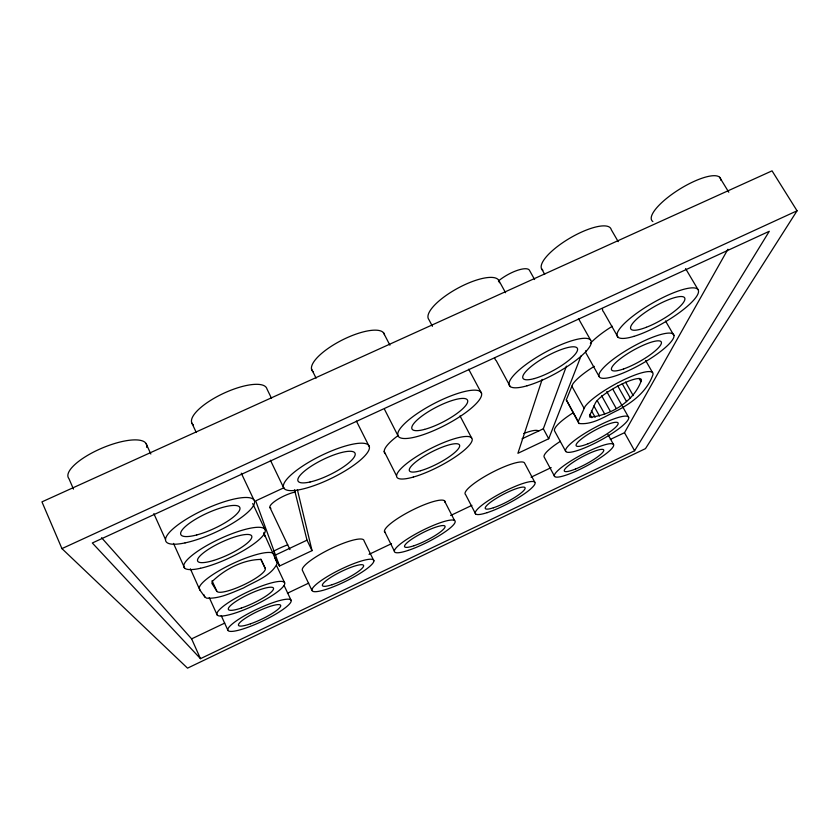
<?xml version="1.0" encoding="UTF-8"?>
<svg xmlns="http://www.w3.org/2000/svg" width="839" height="839" viewBox="0 0 839 839"><rect width="100%" height="100%" fill="white"/><g stroke="black" fill="none" stroke-linecap="round" stroke-linejoin="round"><path stroke-width="1.26" d="M263.834 533.038L277.352 563.137C271.28 576.173 255.192 581.165 243.436 588.003C231.721 592.743 219.566 598.931 206.614 598.176L204.852 596.959L199.881 590.037L190.369 568.832M542.172 379.385L517.894 453.312L548.716 438.745L581.112 355.809M522.015 438.828L543.326 428.781L566.44 366.108M578.941 423.496L578.239 421.524L585.066 406.506A39.506 8.359 -29 0 1 625.254 379.113A39.506 8.359 -29 0 1 652.868 374.949C646.921 391.404 632.984 402.122 618.091 410.103C605.863 415.787 592.953 425.153 578.941 423.496L566.315 399.857L572.701 384.178A39.318 9.009 -29.1 0 1 594.243 366.339M640.944 381.63A26.334 5.569 -29 0 0 622.433 383.801A26.334 5.569 -29 0 0 595.333 403.119L589.513 415.903L589.943 417.235C610.614 415.284 633.151 401.871 640.944 381.63L639.066 378.337M610.299 439.447L624.499 432.693L727.916 249.256M634.588 450.742L769.29 231.281L92.321 542.99L200.469 658.667L634.588 450.742L624.499 432.693M797.05 210.799L645.485 448.624L187.527 668.148L61.939 548.612L41.95 501.869L772.048 170.852L797.05 210.799L61.939 548.612M101.55 537.705L191.628 638.857L224.747 623.083M287.431 593.236L308.721 583.095M369.034 554.359L391.509 543.662M450.637 515.492L471.927 505.351M531.066 477.192L551.171 467.617M277.269 561.343L279.481 566.031L312.035 550.646L297.446 489.924M274.51 555.481L307.001 540.169L294.52 489.84M283.886 487.784L255.706 500.862L279.481 566.031M216.861 591.285L211.879 583.315L212.361 581.354C225.009 569.073 243.163 559.623 260.95 559.424L265.239 568.433A26.764 5.747 -25.2 0 1 243.656 584.867A26.764 5.747 -25.2 0 1 216.861 591.285L212.047 580.735M719.6 177.249L728.797 192.236M685.568 268.574L698.027 289.591M665.484 320.938L673.979 335.548A42.758 9.68 -29.4 0 1 618.836 374.708A42.758 9.68 -29.4 0 1 616.56 356.816A42.758 9.68 -29.4 0 1 673.979 335.548M618.228 241.653L611.253 229.655A40.052 12.417 -30.4 0 0 569.324 238.475A40.052 12.417 -30.4 0 0 542.854 270.305M645.611 360.445L652.574 372.61M617.997 337.184L603.598 311.898A46.376 12.197 -30.3 0 1 602.517 308.867M625.579 382.081L633.225 395.599M622.265 383.801L630.498 398.389M617.735 385.909L626.555 401.577M578.47 318.579L590.572 340.068M612.879 389.317L621.668 404.954M622.339 406.139L628.663 417.392A35.783 6.932 -28.5 0 1 583.273 448.446A35.783 6.932 -28.5 0 1 579.413 436.888A35.783 6.932 -28.5 0 1 628.663 417.392M541.491 268.606L544.689 274.311M599.077 376.407L585.832 352.768A42.537 10.425 -29.6 0 1 585.716 350.765M606.765 391.551L616.141 408.299M601.636 395.756L610.362 411.383M534.611 279.523L529.535 270.441A21.594 6.817 -29.4 0 0 517.432 270.336A21.594 6.817 -29.4 0 0 498.397 280.992M597.221 400.612L604.688 414.026M593.897 405.95L599.497 416.039M607.96 434.518L613.582 444.639A33.508 6.114 -28.2 0 1 571.349 473.154A33.508 6.114 -28.2 0 1 567.112 463.401A33.508 6.114 -28.2 0 1 613.582 444.639M591.38 410.554L595.124 417.298M589.985 414.319L591.862 417.707M571.841 386.15L584.143 408.394M566.315 399.857L578.239 421.524M498.827 280.446L505.581 292.738M565.717 451.403L554.673 431.12A35.626 7.478 -28.6 0 1 573.247 412.715M543.326 428.781L548.716 438.745M510.248 386.622L496.258 360.686A46.334 12.669 -29 0 1 494.8 357.729M554.6 476.405L544.28 457.265A33.371 6.597 -28.3 0 1 560.41 441.314M534.789 482.226L524.406 462.782A33.518 6.754 -27.6 0 0 489.651 473.72A33.518 6.754 -27.6 0 0 465.614 494.611L475.692 514.076M468.665 369.202L481.544 393.365A46.9 12.165 -27.5 0 1 421.283 435.326A46.9 12.165 -27.5 0 1 416.238 414.246A46.9 12.165 -27.5 0 1 481.544 393.365M432.431 326.298L428.876 319.575A40.104 12.9 -28.7 0 1 459.615 287.242A40.104 12.9 -28.7 0 1 499.352 282.712M460.013 415.913L471.528 437.811M383.392 332.59L389.925 345.186M444.387 500.726L454.539 520.516M384.493 409.296L398.116 436.018M384.189 451.424L396.532 475.839M356.376 421.021L369.401 446.914A47.582 12.47 -26.1 0 1 306.592 488.015A47.582 12.47 -26.1 0 1 303.152 465.739A47.582 12.47 -26.1 0 1 369.401 446.914M311.479 368.919L316.093 378.169M384.44 531.16L394.351 551.087M373.89 560.851A34.389 6.481 -26.2 0 0 327.158 576.676A34.389 6.481 -26.2 0 0 327.64 588.894A34.389 6.481 -26.2 0 0 373.89 560.851L364.053 540.83A34.242 6.985 -26.1 0 0 331.898 548.161A34.242 6.985 -26.1 0 0 302.302 570.132L311.951 590.415M271.542 398.368L266.991 389.034A41.279 13.571 -25 0 0 221.559 394.309A41.279 13.571 -25 0 0 193.379 424.912M270.399 460.212L283.592 487.679M307.001 540.169L312.035 550.646M269.927 507.459L289.958 549.597M241.275 473.175L253.839 499.761M252.696 503.557L264.788 529.178M274.626 557.348L277.352 563.137M276.597 565.738L284.652 582.843A37.388 7.478 -25.3 0 1 236.126 612.743A37.388 7.478 -25.3 0 1 231.627 600.546A37.388 7.478 -25.3 0 1 284.652 582.843M284.18 585.653L291.112 600.367A34.986 6.555 -25.4 0 1 245.628 628.096A34.986 6.555 -25.4 0 1 241.684 617.41A34.986 6.555 -25.4 0 1 291.112 600.367M260.887 559.141L265.239 568.433M191.837 423.013L196.274 432.494M146.133 443.684L150.842 454.025M221.202 615.585L227.988 630.488M209.257 597.557L217.133 614.914M203.793 594.599L204.852 596.959M173.495 543.399L184.685 568.181M153.841 513.625L165.524 539.582M191.628 638.857L200.469 658.667M73.486 489.106L68.913 478.597A42.485 13.739 -23.1 0 1 104.298 447.177A42.485 13.739 -23.1 0 1 146.615 447.323M263.687 533.08L265.061 536.541M199.881 590.037L199.221 587.709A41.289 9.124 -25.1 0 1 235.287 562.434A41.289 9.124 -25.1 0 1 273.944 553.981L273.975 554.548M273.43 551.286A27.708 6.093 -25.6 0 1 287.746 544.805M313.272 371.897A40.503 13.288 -26.9 0 1 340.644 340.833A40.503 13.288 -26.9 0 1 384.503 334.625M652.868 221.548A40.272 11.882 -31.8 0 1 680.597 188.565A40.272 11.882 -31.8 0 1 720.785 180.175M523.693 433.532A26.848 5.8 -28 0 1 538.669 431.215M270.892 508.256A17.158 4.342 -25.6 0 1 276.377 500.212A17.158 4.342 -25.6 0 1 295.475 492M590.362 343.361A42.537 10.425 -29.6 0 1 612.344 326.245M385.479 532.65A33.812 6.88 -26.9 0 1 411.488 510.532A33.812 6.88 -26.9 0 1 445.058 502.404M385.479 453.878A42.055 10.655 -27.3 0 1 398.336 435.41M575.711 468.938A22.338 4.08 -28.2 0 0 603.702 449.956A22.338 4.08 -28.2 0 0 572.618 462.583A22.338 4.08 -28.2 0 0 575.711 468.938M588.034 443.758A23.859 4.625 -28.5 0 0 618.123 423.087A23.859 4.625 -28.5 0 0 585.161 436.217A23.859 4.625 -28.5 0 0 588.034 443.758M623.681 368.919A28.505 6.45 -29.4 0 0 661.447 342.784A28.505 6.45 -29.4 0 0 624.143 355.956A28.505 6.45 -29.4 0 0 623.681 368.919M633.865 336.376A46.638 11.337 -30 0 0 698.331 292.821A46.638 11.337 -30 0 0 641.122 310.168A46.638 11.337 -30 0 0 633.865 336.376M646.334 327.294A31.085 7.551 -30 0 0 684.792 298.16A31.085 7.551 -30 0 0 642.055 314.677A31.085 7.551 -30 0 0 646.334 327.294M527.049 385.793A46.596 11.788 -28.9 0 0 591.222 343.214A46.596 11.788 -28.9 0 0 532.083 360.225A46.596 11.788 -28.9 0 0 527.049 385.793M534.422 378.546A31.053 7.855 -28.9 0 0 577.494 350.22A31.053 7.855 -28.9 0 0 538.481 361.169A31.053 7.855 -28.9 0 0 534.422 378.546M424.576 429.39A31.253 8.107 -27.5 0 0 467.701 401.64A31.253 8.107 -27.5 0 0 427.03 412.536A31.253 8.107 -27.5 0 0 424.576 429.39M310.042 481.995A31.704 8.306 -26.1 0 0 355.117 455.032A31.704 8.306 -26.1 0 0 314.436 464.187A31.704 8.306 -26.1 0 0 310.042 481.995M185.094 542.885A48.693 12.669 -24.7 0 0 254.511 503.064A48.693 12.669 -24.7 0 0 190.621 516.625A48.693 12.669 -24.7 0 0 185.094 542.885M196.787 534.936A32.448 8.442 -24.7 0 0 239.954 508.004A32.448 8.442 -24.7 0 0 194.166 520.086A32.448 8.442 -24.7 0 0 196.787 534.936M200.531 568.265A44.687 10.676 -24.9 0 0 265.051 532.104A44.687 10.676 -24.9 0 0 207.925 544.91A44.687 10.676 -24.9 0 0 200.531 568.265M213.546 560.473A29.785 7.111 -24.9 0 0 251.721 536.048A29.785 7.111 -24.9 0 0 208.796 549.094A29.785 7.111 -24.9 0 0 213.546 560.473M241.317 608.065A24.918 4.982 -25.3 0 0 273.472 588.16A24.918 4.982 -25.3 0 0 237.982 600.095A24.918 4.982 -25.3 0 0 241.317 608.065M250.494 623.817A23.314 4.363 -25.4 0 0 280.646 605.359A23.314 4.363 -25.4 0 0 247.578 616.833A23.314 4.363 -25.4 0 0 250.494 623.817M332.055 584.72A22.926 4.321 -26.2 0 0 363.623 565.989A22.926 4.321 -26.2 0 0 333.23 575.879A22.926 4.321 -26.2 0 0 332.055 584.72M408.153 550.415A33.948 6.376 -26.9 0 0 455.147 522.068A33.948 6.376 -26.9 0 0 411.005 536.719A33.948 6.376 -26.9 0 0 408.153 550.415M413.963 545.738A22.632 4.247 -26.9 0 0 445.069 526.85A22.632 4.247 -26.9 0 0 415.41 536.824A22.632 4.247 -26.9 0 0 413.963 545.738M487.207 512.629A33.665 6.261 -27.6 0 0 534.904 483.998A33.665 6.261 -27.6 0 0 493.269 497.517A33.665 6.261 -27.6 0 0 487.207 512.629M493.332 507.805A22.433 4.174 -27.6 0 0 525.015 488.718A22.433 4.174 -27.6 0 0 497.097 497.863A22.433 4.174 -27.6 0 0 493.332 507.805M420.591 470.721A28.18 6.597 -27.3 0 0 459.636 446.254A28.18 6.597 -27.3 0 0 423.118 456.773A28.18 6.597 -27.3 0 0 420.591 470.721M413.291 477.076A42.275 9.9 -27.3 0 0 472.147 440.391A42.275 9.9 -27.3 0 0 417.707 455.85A42.275 9.9 -27.3 0 0 413.291 477.076"/></g></svg>
